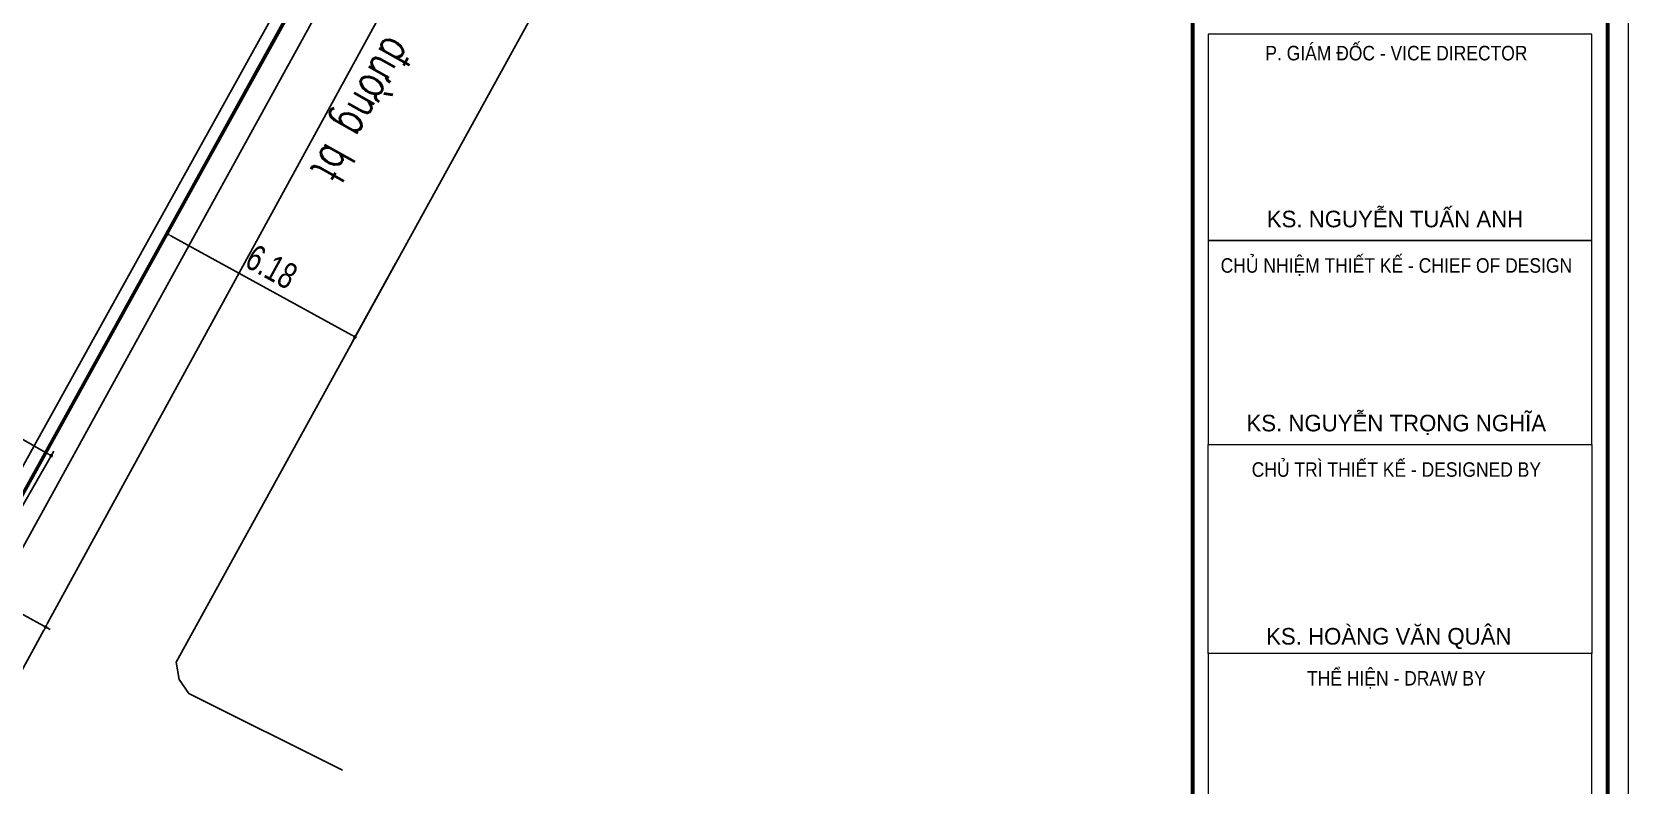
# Model space of a CAD drawing. Header units: millimetres. Extents: x -1075388 to -537338, y 70651 to 270651.
# Drawn here: x -869556 to -823388, y 127259 to 149050 of the extents above; entities that cross this region are included whole.
import ezdxf
from ezdxf.enums import TextEntityAlignment as Align
from ezdxf.xclip import XClip

# ---------------------------------------------------------------- set-up
doc = ezdxf.new("R2010")
doc.units = ezdxf.units.MM
doc.header["$LTSCALE"] = 5
doc.header["$XCLIPFRAME"] = 0
doc.linetypes.add('CENTER2', pattern=[28.575, 19.05, -3.175, 3.175, -3.175])
doc.layers.get('0').update_dxf_attribs({"linetype": 'CENTER2'})
for name, color, linetype in [('BOVIA', 1, 'Continuous'), ('KYHIEU', 7, 'Continuous'), ('NHA', 2, 'Continuous'), ('TEXT', 42, 'Continuous'), ('Tuongxay', 11, 'Continuous')]:
    doc.layers.add(name, color=color, linetype=linetype)
for name, color, linetype, lineweight in [('cat1', 30, 'Continuous', 50), ('Khungten_LCDI', 7, 'Continuous', 25), ('LC Dim', 8, 'Continuous', 18), ('LC Net thay', 7, 'Continuous', 25), ('LC Text1', 3, 'Continuous', 20)]:
    doc.layers.add(name, color=color, linetype=linetype, lineweight=lineweight)
doc.styles.add('HOATBIF', font='hoatbif.shx', dxfattribs={"width": 0.75})
doc.styles.add('Khungten', font='VHAVAN.TTF', dxfattribs={"width": 0.9, "height": 5000})
doc.styles.add('simli', font='vnsimli.shx', dxfattribs={"height": 2})
doc.styles.add('Title', font='VHBLACK.TTF')
doc.styles.add('VnArialH', font='VHARIAL.TTF')
doc.styles.add('VnAvantH', font='VHAVANB.TTF', dxfattribs={"width": 0.6})
doc.linetypes.add('FENCELINE2', pattern='A,0.25,-0.1,[132,ltypeshp.shx,S=0.1,R=0,X=-0.1,Y=0],-0.1,1', length=1.45)
doc.dimstyles.new('Copy of 1-110', dxfattribs={"dimscale": 110, "dimtxt": 2.5, "dimasz": 0.35, "dimexe": 0.5, "dimexo": 0, "dimgap": 0.8, "dimtad": 1, "dimdec": 0, "dimzin": 0, "dimdsep": 46, "dimtxsty": 'HOATBIF', "dimblk1": 'DOT', "dimblk2": 'DOT', "dimsah": 1, "dimcen": -1, "dimdle": 1, "dimclrd": 256, "dimclre": 256, "dimclrt": 4, "dimadec": 3, "dimazin": 2, "dimtfac": 0.333333, "dimtdec": 0, "dimtix": 1, "dimtmove": 2, "dimatfit": 3, "dimldrblk": 'DOT', "dimfxl": 1, "dimtvp": 0.833333, "dimtolj": 1, "dimtzin": 0, "dimarcsym": 0})

# ---------------------------------------------------------------- blocks, each defined once
blk = doc.blocks.new('Nen ht')
at = {"layer": 'BOVIA', "color": 250, "flags": 128}
for points, elevation in [([(37892, 14124), (38583, 14137), (50244, 35337), (59645, 52500), (59068, 52724)], -192), ([(48244, 8450), (43800, 10662), (43525, 11069), (43430, 11574), (65976, 52541)], -2370)]:
    blk.add_lwpolyline(points, dxfattribs=dict(at, elevation=elevation))
at = {"layer": 'Tuongxay', "color": 250}
for points, elevation in [([(37759, 14194), (53101, 41847), (59068, 52724), (38492, 61299)], -2370), ([(37410, 14388), (52750, 42041), (58503, 52526), (38338, 60930)], -192)]:
    blk.add_lwpolyline(points, dxfattribs=dict(at, elevation=elevation))
at = {"layer": 'KYHIEU', "color": 250, "lineweight": 0, "style": 'VnArialH', "width": 0.6}
for tag, p in [('DC-02', (-46804, -9650, -10682)), ('2.478', (-46804, -10928, -10682))]:
    blk.add_attdef(tag, text='', height=756, dxfattribs=at).set_placement(p, align=Align.CENTER)
at = {"layer": 'TEXT', "color": 250, "style": 'simli', "width": 0.75}
blk.add_text('®\xadêng bt', height=1000, rotation=240.5966, dxfattribs=at).set_placement((48424, 27767, -2370), align=Align.CENTER)
blk = doc.blocks.new('lcdi fix')
at = {"layer": 'Defpoints', "lineweight": 0}
blk.add_lwpolyline([(-1200, -14850), (-1200, 14850), (40800, 14850), (40800, -14850)], close=True, dxfattribs=at)
at = {"layer": 'Khungten_LCDI', "color": 5, "lineweight": 60}
blk.add_line((36600, 14650), (36600, -14650), dxfattribs=at)
at = {"layer": 'Khungten_LCDI', "color": 5, "lineweight": 25}
blk.add_line((40600, -14650), (40600, 14650), dxfattribs=at)
at = {"layer": 'Khungten_LCDI', "color": 5, "lineweight": 60}
blk.add_lwpolyline([(0, -14650), (0, 14650), (40600, 14650), (40600, -14650)], close=True, dxfattribs=at)
at = {"layer": 'Khungten_LCDI', "color": 9, "lineweight": 15}
for points in [[(36750, 446), (40450, 446), (40450, 2437), (36750, 2437)], [(36750, -1522), (40450, -1522), (40450, 446), (36750, 446)], [(36750, -1522), (40450, -1522), (40450, -3535), (36750, -3535)], [(36750, -1522), (40450, -1522), (40450, -3535), (36750, -3535)], [(36750, -5526), (40450, -5526), (40450, -3535), (36750, -3535)]]:
    blk.add_lwpolyline(points, close=True, dxfattribs=at)
at = {"color": 7, "style": 'Khungten', "width": 0.9}
for s, p in [('P. gi¸m ®èc - VICE director', (38566, 2184)), ('chñ nhiÖm thiÕt kÕ - chief of design', (38566, 136)), ('chñ tr× thiÕt kÕ - designed by', (38566, -1832)), ('thÓ hiÖn - draw by', (38566, -3845))]:
    blk.add_text(s, height=140, dxfattribs=at).set_placement(p, align=Align.CENTER)
at = {"color": 7, "style": 'VnAvantH'}
for s, p in [('ks. nguyÔn tuÊn anh', (38553, 574)), ('ks. nguyÔn träng nghÜa', (38565, -1394))]:
    blk.add_text(s, height=160, dxfattribs=at).set_placement(p, align=Align.CENTER)
blk.add_text('ks. hoµng v¨n qu©n', height=160, dxfattribs=at).set_placement((37310, -3450))
at = {"color": 7, "style": 'Khungten', "width": 0.8}
for tag, p in [('REVISION', (39499, -10746)), ('NGAYHT', (39546, -11609))]:
    blk.add_attdef(tag, text='', height=200, dxfattribs=at).set_placement(p, align=Align.CENTER)
at = {"layer": 'LC Text1', "style": 'Title', "width": 1.485915}
for tag, p, p2 in [('TENBANVE1', (36913, -8886), (40339, -8886)), ('TENBANVE2', (36913, -9562), (40339, -9562))]:
    blk.add_attdef(tag, text='', height=250, dxfattribs=at).set_placement(p, p2, align=Align.FIT)
at = {"layer": 'LC Text1', "style": 'Title', "width": 0.7}
blk.add_attdef('SOBANVE', text='', height=250, dxfattribs=at).set_placement((39562, -13896), align=Align.CENTER)
blk = doc.blocks.new('DOT')
at = {"color": 0, "linetype": 'ByBlock'}
blk.add_line((-0.5, 0), (-1, 0), dxfattribs=at)
at = {"color": 0, "linetype": 'ByBlock', "const_width": 0.5}
blk.add_lwpolyline([(-0.25, 0, 1), (0.25, 0, 1)], format="xyb", close=True, dxfattribs=at)
blk = doc.blocks.new('*D128')
at = {"layer": 'Defpoints', "color": 0, "transparency": 16777216}
for p in [(-871167, 132929, -151), (-869162, 131833), (-872889, 130089, 37)]:
    blk.add_point(p, dxfattribs=at)
at = {"layer": 'LC Dim', "lineweight": -2, "transparency": 16777216}
for p, q in [((-871167, 132929), (-869030, 131761)), ((-870702, 129014), (-869212, 131741)), ((-872889, 130089), (-870621, 128850))]:
    blk.add_line(p, q, dxfattribs=at)
at = {"layer": 'LC Dim', "lineweight": -2, "transparency": 16777216, "xscale": 105, "yscale": 105, "zscale": 105}
for p, rotation in [((-869162, 131833), 61.34759104076623), ((-870753, 128922), 241.3475910407662)]:
    blk.add_blockref('DOT', p, dxfattribs=dict(at, rotation=rotation))
at = {"layer": 'LC Dim', "color": 4, "transparency": 16777216, "insert": (-870497, 130672), "char_height": 750, "attachment_point": 5, "rotation": 61.3476, "style": 'HOATBIF'}
blk.add_mtext('\\A1;3.32', dxfattribs=at)
blk = doc.blocks.new('_Dot')
at = {"color": 0, "linetype": 'ByBlock', "lineweight": -2}
blk.add_line((-0.5, 0), (-1, 0), dxfattribs=at)
at = {"color": 0, "linetype": 'ByBlock', "const_width": 0.5}
blk.add_lwpolyline([(-0.25, 0, 1), (0.25, 0, 1)], format="xyb", close=True, dxfattribs=at)
blk = doc.blocks.new('*D129')
at = {"layer": 'Defpoints', "color": 0, "transparency": 16777216}
for p in [(-849751, 171967), (-847811, 170907), (-871167, 132929, -151)]:
    blk.add_point(p, dxfattribs=at)
at = {"layer": 'LC Dim', "lineweight": -2, "transparency": 16777216}
for p, q in [((-849751, 171967), (-847680, 170836)), ((-869112, 131925), (-847862, 170815)), ((-871167, 132929), (-869030, 131761))]:
    blk.add_line(p, q, dxfattribs=at)
at = {"layer": 'LC Dim', "lineweight": -2, "transparency": 16777216, "xscale": 105, "yscale": 105, "zscale": 105}
for p, rotation in [((-847811, 170907), 61.34759104076623), ((-869162, 131833), 241.3475910407662)]:
    blk.add_blockref('DOT', p, dxfattribs=dict(at, rotation=rotation))
at = {"layer": 'LC Dim', "color": 4, "transparency": 16777216, "insert": (-859026, 151665), "char_height": 750, "attachment_point": 5, "rotation": 61.3476, "style": 'HOATBIF'}
blk.add_mtext('\\A1;44.53', dxfattribs=at)
blk = doc.blocks.new('*D132')
at = {"layer": 'Defpoints', "color": 0, "transparency": 16777216}
for p in [(-884778, 144296), (-869001, 136789), (-870098, 134868, 2178)]:
    blk.add_point(p, dxfattribs=at)
at = {"layer": 'LC Dim', "lineweight": -2, "transparency": 16777216}
for p, q in [((-884778, 144296), (-884054, 145562)), ((-884038, 145380), (-869092, 136841)), ((-870098, 134868), (-868926, 136919))]:
    blk.add_line(p, q, dxfattribs=at)
at = {"layer": 'LC Dim', "lineweight": -2, "transparency": 16777216, "xscale": 105, "yscale": 105, "zscale": 105}
for p, rotation in [((-884129, 145432), 150.2592635081893), ((-869001, 136789), 330.2592635081893)]:
    blk.add_blockref('DOT', p, dxfattribs=dict(at, rotation=rotation))
at = {"layer": 'LC Dim', "color": 4, "transparency": 16777216, "insert": (-876260, 141644), "char_height": 750, "attachment_point": 5, "rotation": 330.2593, "style": 'HOATBIF', "bg_fill": 3, "box_fill_scale": 1.1, "bg_fill_color": 256, "bg_fill_true_color": 13158600, "bg_fill_transparency": 0}
blk.add_mtext('\\A1;17.42', dxfattribs=at)
blk = doc.blocks.new('*D297')
at = {"layer": 'Defpoints', "color": 0, "transparency": 16777216}
for p in [(-864460, 145334, -2329), (-859041, 142352, -2329), (-860213, 140224)]:
    blk.add_point(p, dxfattribs=at)
at = {"layer": 'LC Dim', "lineweight": -2, "transparency": 16777216}
for p, q in [((-864460, 145334), (-865703, 143074)), ((-865539, 143155), (-860304, 140274)), ((-859041, 142352), (-860285, 140092))]:
    blk.add_line(p, q, dxfattribs=at)
at = {"layer": 'LC Dim', "lineweight": -2, "transparency": 16777216, "xscale": 105, "yscale": 105, "zscale": 105}
for p, rotation in [((-865631, 143206), 151.1739227404671), ((-860213, 140224), 331.1739227404672)]:
    blk.add_blockref('DOT', p, dxfattribs=dict(at, rotation=rotation))
at = {"layer": 'LC Dim', "color": 4, "transparency": 16777216, "insert": (-862625, 142253), "char_height": 750, "attachment_point": 5, "rotation": 331.1739, "style": 'HOATBIF'}
blk.add_mtext('\\A1;6.18', dxfattribs=at)

msp = doc.modelspace()

# ---------------------------------------------------------------- linework, layer by layer
at = {"layer": 'cat1', "color": 202, "linetype": 'FENCELINE2', "ltscale": 200, "const_width": 100, "elevation": 37.298}
msp.add_lwpolyline([(-904457.596, 108956.227), (-914065.335, 113516.999), (-912056.149, 117141.527), (-908731.579, 122968.97), (-894410.729, 148713.766), (-875641.151, 182537.129), (-849750.707, 171967.138), (-871058.279, 133439.115), (-871341.181, 132921.363)], dxfattribs=at)

# ---------------------------------------------------------------- block references
at = {"layer": 'LC Net thay', "xscale": 3.000000000001631, "yscale": 3.000000000001631, "zscale": 3.000000000001631}
msp.add_blockref('lcdi fix', (-945787.665, 141674.99, -2329), dxfattribs=at)
at = {"layer": 'NHA'}
ref = msp.add_blockref('Nen ht', (-908818.656, 119243.518, 41.497), dxfattribs=at)
XClip(ref).set_block_clipping_path([(-36969.0091810265, -21518.5280143177), (72831.0680443905, 66381.4719856854)])

# ---------------------------------------------------------------- dimensions: what is measured, and where the dimension line sits
at = {"layer": 'LC Dim'}
for base, p1, p2, picture, middle in [((-847811.387, 170907.484), (-871166.811, 132928.508, -150.838), (-849750.707, 171967.138), '*D129', (-859026.322, 151665.132)), ((-869161.876, 131833.002), (-872888.888, 130088.835, 37.298), (-871166.811, 132928.508, -150.838), '*D128', (-870496.968, 130672.19))]:
    dim = msp.add_linear_dim(base=base, p1=p1, p2=p2, angle=241.347591, dimstyle='Copy of 1-110', override={"dimscale": 300, "dimdec": 2, "dimlfac": 0.001}, dxfattribs=at)
    dim.commit()
    dim.dimension.update_dxf_attribs({"geometry": picture, "text_midpoint": middle})
dim = msp.add_aligned_dim(p1=(-864459.586, 145333.712, -2329), p2=(-859041.255, 142351.747, -2329), distance=-2429.219, dimstyle='Copy of 1-110', override={"dimscale": 300, "dimdec": 2, "dimlfac": 0.001}, dxfattribs=at)
dim.commit()
dim.dimension.update_dxf_attribs({"geometry": '*D297', "text_midpoint": (-862625.15, 142253.315)})

# ---------------------------------------------------------------- next in the draw order: dimensions: what is measured, and where the dimension line sits
dim = msp.add_linear_dim(base=(-869000.645, 136788.693, -2329), p1=(-884777.701, 144296.153, -2329), p2=(-870098.244, 134867.572, -150.838), angle=330.2592635, dimstyle='Copy of 1-110', override={"dimscale": 300, "dimdec": 2, "dimlfac": 0.001, "dimtfill": 1}, dxfattribs=at)
dim.commit()
dim.dimension.update_dxf_attribs({"geometry": '*D132', "text_midpoint": (-876259.64, 141644.291, -2329)})

doc.saveas('drawing.dxf')
